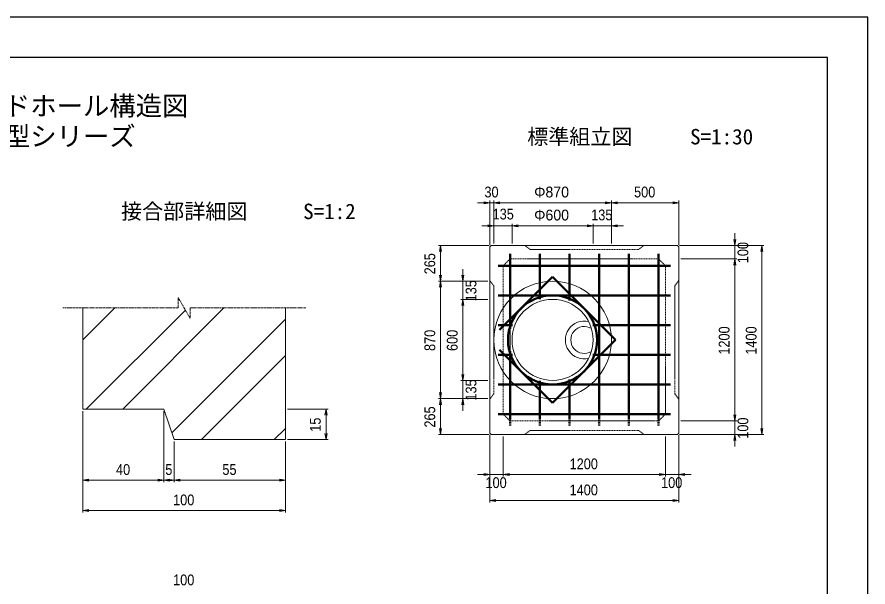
# Model space of a CAD drawing. Units: millimetres, scale not verified. Extents: x -210 to 210, y -148 to 148.
# Drawn here: x 0 to 210, y 7.8 to 148.5 of the extents above; entities that cross this region are included whole.
import ezdxf
from ezdxf.enums import TextEntityAlignment as Align

# ---------------------------------------------------------------- set-up
doc = ezdxf.new("R2010")
doc.units = ezdxf.units.MM
doc.linetypes.add('USER1', pattern=[12.95, 6.35, -3.175, 0.25, -3.175])
doc.linetypes.add('USER2', pattern=[4.7625, 3.175, -1.5875])
doc.layers.add('0-0', color=7, linetype='Continuous')
for name, color, linetype, lineweight in [('0-1_0', 5, 'Continuous', 25), ('0-2_dims', 2, 'Continuous', 13), ('0-3_pen1実線', 4, 'Continuous', 13), ('0-5_pen3実線', 7, 'Continuous', 18), ('0-6_pen4実線', 6, 'Continuous', 25), ('0-7_pen1一点', 4, 'USER1', 13), ('0-8_pen2破線', 3, 'USER2', 13), ('0-9_鉄筋１', 7, 'Continuous', 50), ('0-A_鉄筋２', 7, 'USER2', 50)]:
    doc.layers.add(name, color=color, linetype=linetype, lineweight=lineweight)
doc.styles.add('ＭＳ ゴシック', font='')
doc.styles.add('ＭＳ Ｐゴシック', font='')
doc.styles.get('ＭＳ ゴシック').set_extended_font_data('MS Gothic')
doc.styles.get('ＭＳ Ｐゴシック').set_extended_font_data('MS PGothic')

# ---------------------------------------------------------------- blocks, each defined once
blk = doc.blocks.new('部分図 1')
at = {"layer": '0-1_0'}
blk.add_lwpolyline([(0, 0), (12600, 0), (12600, 8910), (0, 8910)], close=True, dxfattribs=at)
at = {"layer": '0-2_dims'}
for p, q in [((9800, 7534.66), (9710, 7534.66)), ((9800, 7223), (9800, 7549.66)), ((9830, 7534.66), (9800, 7534.66)), ((9830, 7233), (9830, 7549.66)), ((9830, 7233), (9830, 7549.66)), ((10700, 7534.66), (9830, 7534.66)), ((9830, 7534.66), (9920, 7534.66)), ((10700, 7233), (10700, 7549.66)), ((10700, 7233), (10700, 7549.66)), ((10700, 7534.66), (11200, 7534.66)), ((11200, 7223), (11200, 7549.66)), ((9830, 7233), (9830, 7379.04)), ((9965, 7233), (9965, 7379.04)), ((9965, 7233), (9965, 7379.04)), ((10565, 7233), (10565, 7379.04)), ((10565, 7233), (10565, 7379.04)), ((10700, 7233), (10700, 7379.04)), ((9830, 7364.04), (9740, 7364.04)), ((9965, 7364.04), (9830, 7364.04)), ((9965, 7364.04), (10565, 7364.04)), ((9965, 7364.04), (10055, 7364.04)), ((10565, 7364.04), (10475, 7364.04)), ((10565, 7364.04), (10700, 7364.04)), ((10700, 7364.04), (10790, 7364.04)), ((11614, 7218), (11614, 7308)), ((9795, 7218), (9420, 7218)), ((9435, 6953), (9435, 7218)), ((11205, 7218), (11629, 7218)), ((11205, 7218), (11829, 7218)), ((11614, 7118), (11614, 7218)), ((11814, 5818), (11814, 7218)), ((11215, 7118), (11629, 7118)), ((11215, 7118), (11629, 7118)), ((11614, 7118), (11614, 7028)), ((11614, 7118), (11614, 5918)), ((9601, 6953), (9601, 7043)), ((9785, 6953), (9420, 6953)), ((9785, 6953), (9420, 6953)), ((9435, 6083), (9435, 6953)), ((9785, 6953), (9586, 6953)), ((9601, 6818), (9601, 6953)), ((9785, 6818), (9586, 6818)), ((9785, 6818), (9586, 6818)), ((9601, 6818), (9601, 6728)), ((9601, 6818), (9601, 6218)), ((9601, 6218), (9601, 6308)), ((9785, 6218), (9586, 6218)), ((9785, 6218), (9586, 6218)), ((9601, 6218), (9601, 6083)), ((9785, 6083), (9420, 6083)), ((9785, 6083), (9420, 6083)), ((9435, 6083), (9435, 5818)), ((9785, 6083), (9586, 6083)), ((9601, 6083), (9601, 5993)), ((6787.5, 5989.69), (6787.5, 5464.03)), ((6787.5, 5989.69), (6787.5, 5239.03)), ((7387.5, 5989.69), (7387.5, 5464.03)), ((7387.5, 5989.69), (7387.5, 5464.03)), ((8302.5, 6004.69), (8602.59, 6004.69)), ((8587.59, 6004.69), (8587.59, 5779.69)), ((11614, 5918), (11614, 6008)), ((11215, 5918), (11629, 5918)), ((11215, 5918), (11629, 5918)), ((11614, 5918), (11614, 5818)), ((9795, 5818), (9420, 5818)), ((9800, 5813), (9800, 5506)), ((9800, 5813), (9800, 5313)), ((9900, 5803), (9900, 5506)), ((9900, 5803), (9900, 5506)), ((11100, 5803), (11100, 5506)), ((11100, 5803), (11100, 5506)), ((11200, 5813), (11200, 5506)), ((11200, 5813), (11200, 5313)), ((11205, 5818), (11629, 5818)), ((11205, 5818), (11829, 5818)), ((11614, 5818), (11614, 5728)), ((7462.5, 5764.69), (7462.5, 5464.03)), ((7462.5, 5764.69), (7462.5, 5464.03)), ((8287.5, 5764.69), (8287.5, 5464.03)), ((8287.5, 5764.69), (8287.5, 5239.03)), ((8302.5, 5779.69), (8602.59, 5779.69)), ((9800, 5521), (9710, 5521)), ((9900, 5521), (9800, 5521)), ((9900, 5521), (9990, 5521)), ((9900, 5521), (11100, 5521)), ((11100, 5521), (11010, 5521)), ((11100, 5521), (11200, 5521)), ((11200, 5521), (11290, 5521)), ((7387.5, 5479.03), (6787.5, 5479.03)), ((7462.5, 5479.03), (7387.5, 5479.03)), ((7462.5, 5479.03), (8287.5, 5479.03)), ((9800, 5328), (11200, 5328)), ((8287.5, 5254.03), (6787.5, 5254.03))]:
    blk.add_line(p, q, dxfattribs=at)
for points in [[(9755, 7527.16), (9800, 7534.66), (9755, 7542.16)], [(9875, 7542.16), (9830, 7534.66), (9875, 7527.16)], [(9875, 7542.16), (9830, 7534.66), (9875, 7527.16)], [(10655, 7527.16), (10700, 7534.66), (10655, 7542.16)], [(10745, 7542.16), (10700, 7534.66), (10745, 7527.16)], [(11155, 7527.16), (11200, 7534.66), (11155, 7542.16)], [(9785, 7356.54), (9830, 7364.04), (9785, 7371.54)], [(10010, 7371.54), (9965, 7364.04), (10010, 7356.54)], [(10010, 7371.54), (9965, 7364.04), (10010, 7356.54)], [(10520, 7356.54), (10565, 7364.04), (10520, 7371.54)], [(10520, 7356.54), (10565, 7364.04), (10520, 7371.54)], [(10745, 7371.54), (10700, 7364.04), (10745, 7356.54)], [(11606.5, 7263), (11614, 7218), (11621.5, 7263)], [(9442.5, 7173), (9435, 7218), (9427.5, 7173)], [(11821.5, 7173), (11814, 7218), (11806.5, 7173)], [(11621.5, 7073), (11614, 7118), (11606.5, 7073)], [(11621.5, 7073), (11614, 7118), (11606.5, 7073)], [(9427.5, 6998), (9435, 6953), (9442.5, 6998)], [(9593.5, 6998), (9601, 6953), (9608.5, 6998)], [(9442.5, 6908), (9435, 6953), (9427.5, 6908)], [(9608.5, 6773), (9601, 6818), (9593.5, 6773)], [(9608.5, 6773), (9601, 6818), (9593.5, 6773)], [(9593.5, 6263), (9601, 6218), (9608.5, 6263)], [(9593.5, 6263), (9601, 6218), (9608.5, 6263)], [(9427.5, 6128), (9435, 6083), (9442.5, 6128)], [(9442.5, 6038), (9435, 6083), (9427.5, 6038)], [(9608.5, 6038), (9601, 6083), (9593.5, 6038)], [(8595.09, 5959.69), (8587.59, 6004.69), (8580.09, 5959.69)], [(11606.5, 5963), (11614, 5918), (11621.5, 5963)], [(11606.5, 5963), (11614, 5918), (11621.5, 5963)], [(9427.5, 5863), (9435, 5818), (9442.5, 5863)], [(11806.5, 5863), (11814, 5818), (11821.5, 5863)], [(8580.09, 5824.69), (8587.59, 5779.69), (8595.09, 5824.69)], [(11621.5, 5773), (11614, 5818), (11606.5, 5773)], [(6832.5, 5486.53), (6787.5, 5479.03), (6832.5, 5471.53)], [(7342.5, 5471.53), (7387.5, 5479.03), (7342.5, 5486.53)], [(7432.5, 5486.53), (7387.5, 5479.03), (7432.5, 5471.53)], [(7417.5, 5471.53), (7462.5, 5479.03), (7417.5, 5486.53)], [(7507.5, 5486.53), (7462.5, 5479.03), (7507.5, 5471.53)], [(8242.5, 5471.53), (8287.5, 5479.03), (8242.5, 5486.53)], [(9755, 5513.5), (9800, 5521), (9755, 5528.5)], [(9945, 5528.5), (9900, 5521), (9945, 5513.5)], [(9945, 5528.5), (9900, 5521), (9945, 5513.5)], [(11055, 5513.5), (11100, 5521), (11055, 5528.5)], [(11055, 5513.5), (11100, 5521), (11055, 5528.5)], [(11245, 5528.5), (11200, 5521), (11245, 5513.5)], [(9845, 5335.5), (9800, 5328), (9845, 5320.5)], [(11155, 5320.5), (11200, 5328), (11155, 5335.5)], [(6832.5, 5261.53), (6787.5, 5254.03), (6832.5, 5246.53)], [(8242.5, 5246.53), (8287.5, 5254.03), (8242.5, 5261.53)]]:
    blk.add_lwpolyline(points, dxfattribs=at)
at = {"layer": '0-3_pen1実線'}
for p, q in [((6787.5, 6518.09), (7024.1, 6754.69)), ((7082.33, 6004.69), (7832.33, 6754.69)), ((6812.92, 6004.69), (7546.8, 6738.58)), ((7445.91, 5829.46), (8287.5, 6671.05)), ((7665.55, 5779.69), (8287.5, 6401.65)), ((8204.36, 5779.69), (8287.5, 5862.83))]:
    blk.add_line(p, q, dxfattribs=at)
at = {"layer": '0-5_pen3実線'}
for p, q in [((9810, 7218), (9800, 7208)), ((9800, 7208), (9800, 5828)), ((11190, 7218), (9810, 7218)), ((11190, 7218), (11200, 7208)), ((11200, 5828), (11200, 7208)), ((6787.5, 6754.69), (6787.5, 6004.69)), ((8287.5, 6754.69), (8287.5, 5779.69)), ((7387.5, 6004.69), (6787.5, 6004.69)), ((7462.5, 5779.69), (7387.5, 6004.69)), ((9800, 5828), (9810, 5818)), ((9810, 5818), (11190, 5818)), ((11200, 5828), (11190, 5818)), ((7462.5, 5779.69), (8287.5, 5779.69))]:
    blk.add_line(p, q, dxfattribs=at)
for radius in [435, 300]:
    blk.add_circle((10265, 6518), radius, dxfattribs=at)
for radius, start, end in [(140, 76.66624, 283.33376), (100, 58.18841, 301.81159)]:
    blk.add_arc((10500, 6518), radius, start, end, dxfattribs=at)
at = {"layer": '0-6_pen4実線'}
blk.add_lwpolyline([(300, 300), (12300, 300), (12300, 8610), (300, 8610)], close=True, dxfattribs=at)
at = {"layer": '0-7_pen1一点'}
for p, q in [((7494.2, 6754.69), (7494.2, 6829.69)), ((7580.8, 6679.69), (7494.2, 6829.69)), ((7494.2, 6754.69), (6637.5, 6754.69)), ((8437.5, 6754.69), (7580.8, 6754.69)), ((7580.8, 6754.69), (7580.8, 6679.69))]:
    blk.add_line(p, q, dxfattribs=at)
at = {"layer": '0-8_pen2破線'}
for p, q in [((10100, 7188), (10060, 7218)), ((10100, 7188), (10900, 7188)), ((10900, 7188), (10940, 7218)), ((9900, 7068), (9950, 7118)), ((9900, 7068), (9900, 5968)), ((9900, 7068), (11100, 7068)), ((11050, 7118), (9950, 7118)), ((9950, 7118), (9950, 5918)), ((11050, 7118), (11100, 7068)), ((11050, 7118), (11050, 5918)), ((11100, 5968), (11100, 7068)), ((11170, 6918), (11200, 6958)), ((11170, 6118), (11170, 6918)), ((9830, 6118), (9800, 6078)), ((11170, 6118), (11200, 6078)), ((9950, 5918), (9900, 5968)), ((9900, 5968), (11100, 5968)), ((11100, 5968), (11050, 5918)), ((9950, 5918), (11050, 5918)), ((10100, 5848), (10060, 5818)), ((10100, 5848), (10900, 5848)), ((10900, 5848), (10940, 5818))]:
    blk.add_line(p, q, dxfattribs=at)
blk.add_lwpolyline([(9830, 6118), (9830, 6918), (9800, 6958)], dxfattribs=at)
at = {"layer": '0-9_鉄筋１'}
for p, q in [((9913, 7068), (11087, 7068)), ((9950, 7105), (9950, 6600)), ((10170, 7105), (10170, 6820)), ((10390, 7105), (10390, 6810)), ((10610, 7105), (10610, 5931)), ((10830, 7105), (10830, 5931)), ((11050, 7105), (11050, 5931)), ((9873, 6592.67), (10265.04, 6984.71)), ((10265.04, 6984.71), (10731.71, 6518.04)), ((9913, 6848), (11087, 6848)), ((9913, 6628), (9968, 6628)), ((10562, 6628), (11087, 6628)), ((10265.21, 6051.54), (10731.71, 6518.04)), ((9873, 6443.75), (10265.21, 6051.54)), ((9950, 6436), (9950, 5931)), ((9913, 6408), (9968, 6408)), ((10562, 6408), (11087, 6408)), ((9913, 6188), (11087, 6188)), ((10170, 6216), (10170, 5931)), ((10390, 6226), (10390, 5931)), ((9913, 5968), (11087, 5968))]:
    blk.add_line(p, q, dxfattribs=at)
blk.add_circle((10265, 6518), 330, dxfattribs=at)
at = {"layer": '0-A_鉄筋２'}
for p, q in [((9950, 7105), (9950, 7155)), ((10170, 7105), (10170, 7155)), ((10390, 7105), (10390, 7155)), ((10610, 7105), (10610, 7155)), ((10830, 7105), (10830, 7155)), ((11050, 7105), (11050, 7155)), ((9913, 7068), (9863, 7068)), ((11087, 7068), (11137, 7068)), ((9913, 6848), (9863, 6848)), ((11087, 6848), (11137, 6848)), ((9913, 6628), (9863, 6628)), ((11087, 6628), (11137, 6628)), ((9913, 6408), (9863, 6408)), ((11087, 6408), (11137, 6408)), ((9913, 6188), (9863, 6188)), ((11087, 6188), (11137, 6188)), ((9913, 5968), (9863, 5968)), ((9950, 5931), (9950, 5881)), ((10170, 5931), (10170, 5881)), ((10390, 5931), (10390, 5881)), ((10610, 5931), (10610, 5881)), ((10830, 5931), (10830, 5881)), ((11050, 5931), (11050, 5881)), ((11087, 5968), (11137, 5968))]:
    blk.add_line(p, q, dxfattribs=at)
at = {"layer": '0-2_dims', "color": 7, "style": 'ＭＳ Ｐゴシック', "width": 0.9}
for s, p in [('30', (9760.45, 7549.66)), ('500', (10868.18, 7549.66)), ('135', (9820.95, 7386.11)), ('135', (10550.95, 7380.11)), ('1200', (10390.91, 5536)), ('40', (7032.95, 5494.03)), ('5', (7397.73, 5494.03)), ('55', (7820.45, 5494.03)), ('100', (9768.18, 5396.91)), ('100', (11068.18, 5396.91)), ('1400', (10390.91, 5343)), ('100', (7455.68, 5269.03)), ('100', (7455.68, 4676.54))]:
    blk.add_text(s, height=79.98, dxfattribs=at).set_placement(p, align=Align.BOTTOM_LEFT)
at = {"layer": '0-2_dims', "color": 7, "style": 'ＭＳ Ｐゴシック'}
for s, p in [('Φ870', (10128.64, 7549.66)), ('Φ600', (10128.64, 7379.04))]:
    blk.add_text(s, height=79.98, dxfattribs=at).set_placement(p, align=Align.BOTTOM_LEFT)
at = {"layer": '0-2_dims', "color": 7, "style": 'ＭＳ Ｐゴシック', "width": 0.9}
for s, p in [('100', (11738.09, 7086.18)), ('265', (9420, 7003.68)), ('135', (9725.09, 6803.68)), ('870', (9420, 6436.18)), ('600', (9586, 6436.18)), ('1200', (11599, 6408.91)), ('1400', (11799, 6408.91)), ('135', (9725.09, 6068.68)), ('265', (9420, 5868.68)), ('15', (8572.59, 5837.65)), ('100', (11738.09, 5786.18))]:
    blk.add_text(s, height=79.98, rotation=90, dxfattribs=at).set_placement(p, align=Align.BOTTOM_LEFT)
at = {"layer": '0-5_pen3実線', "style": 'ＭＳ ゴシック'}
for s, height, p in [('\u3000標準組立図\u3000', 114.3, (9921.35, 7932.02)), ('S=1:30', 114.4, (11283, 7932.01)), ('\u3000接合部詳細図\u3000', 114.4, (6913.57, 7378.74)), ('S=1:2', 114.3, (8418.31, 7378.76))]:
    blk.add_text(s, height=height, dxfattribs=at).set_placement(p, align=Align.BOTTOM_LEFT)
at = {"layer": '0-6_pen4実線', "style": 'ＭＳ ゴシック'}
for s, p in [('\u3000ＫＯＥＩハンドホール構造図\u3000', (4837.55, 8137.5)), ('１２００型シリーズ', (5422.51, 7912.5))]:
    blk.add_text(s, height=143, dxfattribs=at).set_placement(p, align=Align.BOTTOM_LEFT)

msp = doc.modelspace()

# ---------------------------------------------------------------- block references
at = {"layer": '0-0', "xscale": 0.03333333, "yscale": 0.03333333}
msp.add_blockref('部分図 1', (-210, -148.5), dxfattribs=at)

doc.saveas('drawing.dxf')
